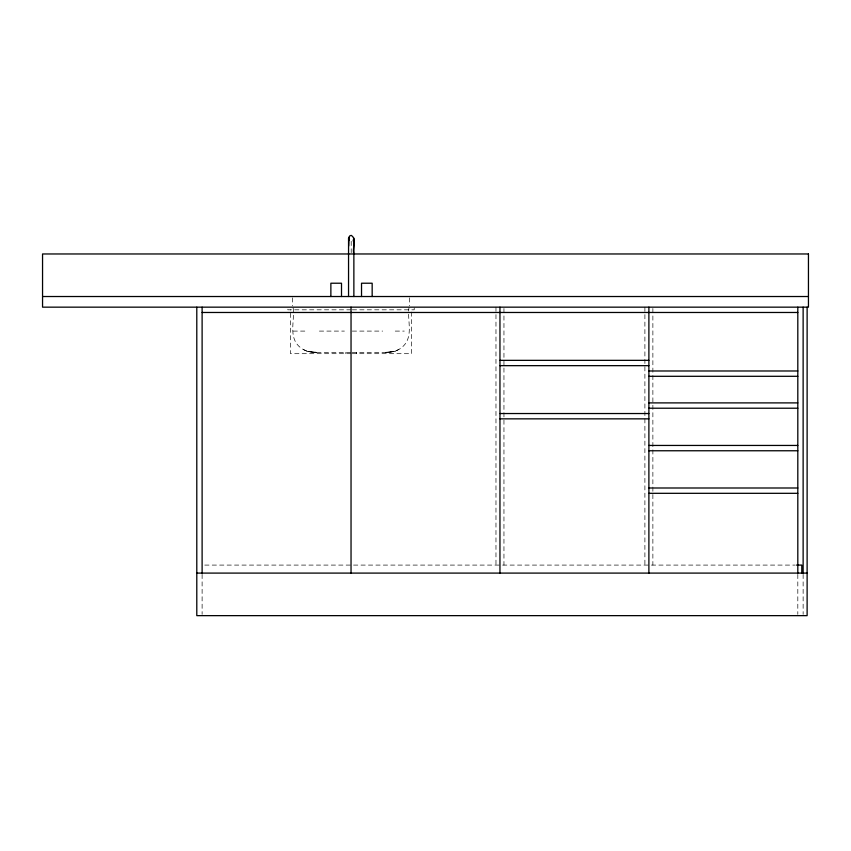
<?xml version="1.0" encoding="UTF-8"?>
<svg xmlns="http://www.w3.org/2000/svg" width="851" height="851" viewBox="0 0 851 851"><rect width="100%" height="100%" fill="white"/><g stroke="black" fill="none" stroke-linecap="round" stroke-linejoin="round"><path stroke-width="0.64" stroke-dasharray="4.25 3.19" d="M293.127 307.828C294.925 320.274 288.542 335.89 298.669 346.038C302.839 350.208 308.551 352.197 314.37 352.367L351.037 352.367M352.24 352.367L387.705 352.367C393.524 352.197 399.236 350.208 403.406 346.038C413.533 335.89 407.15 320.274 408.948 307.828M395.119 351.229L387.705 352.367L395.119 351.229L399.555 349.123M351.037 309.817L287.861 309.817L287.861 307.158M352.325 309.817L414.214 309.817L414.214 307.158M293.127 331.092L306.817 331.092M319.402 331.092L344.389 331.092M352.303 331.092L382.673 331.092M395.258 331.092L404.257 331.092M351.037 353.697L290.499 353.697L290.499 309.817M352.24 353.697L411.576 353.697L411.576 309.817M204.761 565.085L501.292 565.085M502.622 565.085L795.153 565.085M306.956 351.229L314.37 352.367L306.956 351.229L302.52 349.123M803.131 574.382L803.131 614.358M797.812 574.382L797.812 614.358M652.877 308.488L652.877 565.085M644.898 307.158L644.898 565.085M503.952 308.488L503.952 565.085M495.973 307.158L495.973 565.085M409.586 297.85L409.586 305.828M356.463 352.367L356.463 353.697M351.208 241.322L351.208 252.673M345.825 352.367L345.825 353.697M292.574 297.85L292.574 305.828M202.112 574.382L202.112 614.358M393.726 351.463L385.492 352.367L393.726 351.463M316.583 352.367L308.349 351.463L316.583 352.367"/><path stroke-width="1.28" d="M348.548 296.52L348.559 238.216L349.708 235.929L351.208 235.355C357.207 238.759 351.92 248.407 353.867 253.97L353.867 296.52M348.58 239.961L348.942 237.355L348.655 246.035M353.867 238.12L353.867 253.97M42.55 296.52L808.45 296.52M202.112 312.477L797.812 312.477M499.962 360.345L648.887 360.345M499.962 365.664L648.887 365.664M648.887 370.983L797.812 370.983M648.887 376.302L797.812 376.302M648.887 402.895L797.812 402.895M648.887 408.214L797.812 408.214M499.962 413.533L648.887 413.533M499.962 418.852L648.887 418.852M648.887 445.445L797.812 445.445M648.887 450.764L797.812 450.764M648.887 487.995L797.812 487.995M648.887 493.314L797.812 493.314M796.483 565.085L801.802 565.085L801.802 573.095M196.794 573.095L807.12 573.095M349.325 239.886L348.559 238.216L349.261 240.397L348.612 238.61L348.665 239.291M807.12 307.158L807.12 615.645L196.794 615.645L196.794 307.158M803.131 307.158L803.131 573.276M797.812 307.158L797.812 573.095M648.887 307.158L648.887 573.095M499.962 307.158L499.962 573.095M372.164 296.52L372.164 283.223L361.526 283.223L361.526 296.52M351.037 307.158L351.037 573.095M341.506 296.52L341.506 283.223L330.869 283.223L330.869 296.52M202.112 307.158L202.112 573.095M808.45 253.97L42.55 253.97L42.55 307.158L808.45 307.158L808.45 253.97M353.686 242.673L353.399 239.801L353.686 242.673"/></g></svg>
